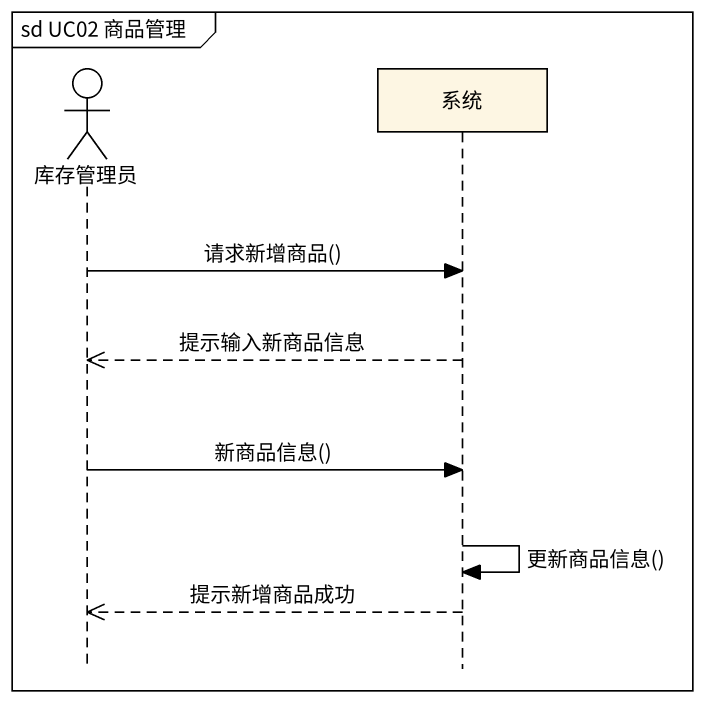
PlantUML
@startuml
mainframe sd UC02 商品管理
hide footbox
actor 库存管理员
participant 系统

库存管理员 -> 系统 : 请求新增商品()
系统 -->> 库存管理员 : 提示输入新商品信息
库存管理员 -> 系统 : 新商品信息()
系统 -> 系统 : 更新商品信息()
系统 -->> 库存管理员 : 提示新增商品成功
@enduml
